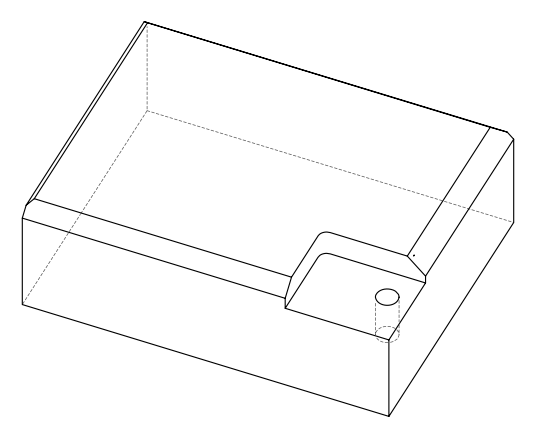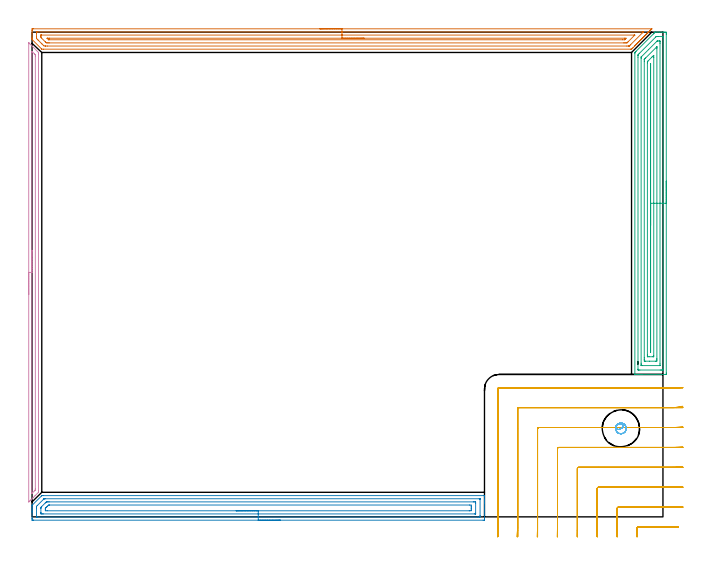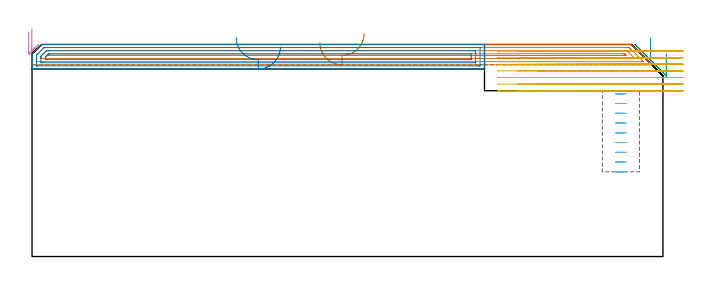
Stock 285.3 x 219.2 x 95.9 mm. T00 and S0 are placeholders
(PLAN: 6 operations, 1 tool changes, 38.6 min)
(1 AREA_MILL | FG_CHAMFER_SURFACE | UGT0205_001 | 8.97 min | 12047 mm3)
(2 AREA_MILL_1 | FG_CHAMFER_SURFACE_1 | UGT0205_001 | 6.78 min | 12991 mm3)
(3 AREA_MILL_2 | FG_CHAMFER_SURFACE_2 | UGT0205_001 | 7.45 min | 15883 mm3)
(4 AREA_MILL_3 | FG_CHAMFER_SURFACE_3 | UGT0205_001 | 3.43 min | 1953 mm3)
(5 MILL_CORNER_NOTCH_RECTANGULAR | CORNER_NOTCH_RECTANGULAR | NXT0201_011 | Follow Part, ap 3, ae 75% | 11.07 min | 107327 mm3)
(6 MILL_BLIND_HOLE_FROM_SOLID_MATERIAL | STEP1POCKET | NXT0201_011 | Spiral | 0.89 min | 8142 mm3)
(TOOL UGT0205_001 | Chamfer Mill 20 x 3 x 45 deg. | D20 FL50 Z2)
(TOOL NXT0201_011 | ENDMILL 12mm [2P460-1200-NA 1630] | D12 FL38 Z6)
(OP 1 AREA_MILL)
G17 G21 G94 G90
T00 M6
G54
G17 G0 G90 X130.15 Y220.7 S1061 M3
G43 Z105.9 H0
Z96.7
G94 G1 X130.188 Z95.828 F250.
X130.302 Z94.964
X130.491 Z94.112
X130.753 Z93.28
X131.087 Z92.474
X131.49 Z91.7
X131.959 Z90.964
X132.49 Z90.272
X133.079 Z89.629
X133.722 Z89.04
X134.414 Z88.508
X135.15 Z88.04
X135.924 Z87.637
X136.73 Z87.303
X137.562 Z87.041
X138.414 Z86.852
X139.279 Z86.738
X140.15 Z86.7
X280.062
X280.264 Y220.694 Z86.704
X280.281 Y220.691 Z86.705
X280.264 Y220.663 Z86.734
X279.838 Y220.238 Z87.162
X279.712 Y220.111 Z87.286
X279.668 Y220.068 Z87.331
X279.458 Y219.858 Z87.541
X279.415 Y219.814 Z87.584
X279.37 Y219.769 Z87.63
X279.162 Y219.562 Z87.837
X279.118 Y219.517 Z87.881
X279.072 Y219.471 Z87.928
X278.866 Y219.265 Z88.134
X278.821 Y219.219 Z88.178
X278.774 Y219.173 Z88.226
X278.57 Y218.969 Z88.43
X278.524 Y218.922 Z88.475
X278.476 Y218.875 Z88.524
X278.274 Y218.673 Z88.726
X278.227 Y218.625 Z88.772
X278.177 Y218.577 Z88.822
X277.978 Y218.377 Z89.022
X277.93 Y218.328 Z89.069
X277.879 Y218.279 Z89.12
X277.682 Y218.081 Z89.318
X277.633 Y218.031 Z89.366
X277.581 Y217.981 Z89.418
X277.386 Y217.785 Z89.614
X277.335 Y217.734 Z89.663
X277.283 Y217.683 Z89.716
X277.089 Y217.489 Z89.91
X277.038 Y217.437 Z89.96
X276.985 Y217.384 Z90.014
X276.793 Y217.193 Z90.206
X276.741 Y217.14 Z90.257
X276.687 Y217.086 Z90.313
X276.497 Y216.897 Z90.502
X276.444 Y216.843 Z90.554
X276.389 Y216.788 Z90.611
X276.201 Y216.601 Z90.798
X276.147 Y216.546 Z90.851
X276.091 Y216.49 Z90.909
X275.905 Y216.305 Z91.094
X275.85 Y216.249 Z91.148
X275.793 Y216.192 Z91.207
X275.609 Y216.008 Z91.39
X275.553 Y215.951 Z91.445
X275.494 Y215.894 Z91.505
X275.313 Y215.712 Z91.687
X275.256 Y215.654 Z91.742
X275.196 Y215.596 Z91.803
X275.017 Y215.416 Z91.983
X274.959 Y215.357 Z92.039
X274.898 Y215.298 Z92.101
X274.721 Y215.12 Z92.279
X274.662 Y215.06 Z92.336
X274.6 Y215. Z92.399
X274.425 Y214.824 Z92.575
X274.365 Y214.763 Z92.634
X274.302 Y214.701 Z92.698
X274.129 Y214.528 Z92.871
X274.068 Y214.466 Z92.931
X274.004 Y214.403 Z92.996
X273.832 Y214.232 Z93.167
X273.77 Y214.169 Z93.228
X273.706 Y214.105 Z93.294
X273.536 Y213.936 Z93.463
X273.473 Y213.872 Z93.525
X273.408 Y213.807 Z93.592
X273.24 Y213.64 Z93.759
X273.176 Y213.575 Z93.822
X273.11 Y213.509 Z93.89
X272.944 Y213.344 Z94.055
X272.879 Y213.278 Z94.119
X272.811 Y213.211 Z94.188
X272.648 Y213.048 Z94.351
X272.582 Y212.98 Z94.416
X271.897 Y212.297 Z95.103
X271.691 Y212.089 Z95.307
X271.217 Y211.617 Z95.78
X271.103 Y211.505 Z95.891
X270.725 Y211.5 Z95.9
X5.104
X4.405 Y211.503 Z95.888
X4.301 Y211.6 Z95.798
X4.265 Y211.635 Z95.765
X0.165 Y215.735 Z91.664
X0.125 Y215.774 Z91.623
X0.01 Y215.898 Z91.494
X0.001 Y216.02 Z91.373
X0. Y216.363 Z91.036
Y216.401 Z90.998
Y216.7 Z90.7
Y217.437 Z89.958
Y218.697 Z88.701
Y219.219 Z88.175
Y219.849 Z87.546
X0.002 Y220.111 Z87.285
X0.008 Y220.691 Z86.705
X0.047 Y220.693 Z86.703
X0.632 Y220.7 Z86.7
X140.15
Y219.286 Z88.114
X276.157 Y219.285 Z88.115
X276.29 Y219.283 Z88.117
X276.378 Y219.28 Z88.12
X276.417 Y219.277 Z88.123
X276.411 Y219.268 Z88.132
X276.367 Y219.219 Z88.181
X276.23 Y219.08 Z88.32
X276.091 Y218.94 Z88.46
X270.725 Y213.574 Z93.826
X270.426 Y213.278 Z94.122
X270.123 Y212.98 Z94.42
X270.065 Y212.927 Z94.473
X269.962 Y212.919 Z94.481
X269.895 Y212.916 Z94.484
X269.83 Y212.915 Z94.485
X269.002 Y212.914 Z94.486
X6.892
X6.061 Y212.918 Z94.482
X5.998 Y212.921 Z94.479
X5.381 Y212.98 Z94.42
X5.104 Y213.25 Z94.15
X4.478 Y213.872 Z93.528
X4.209 Y214.14 Z93.26
X2.695 Y215.654 Z91.746
X2.421 Y215.929 Z91.471
X2.116 Y216.24 Z91.16
X2.043 Y216.318 Z91.082
X2.01 Y216.357 Z91.043
X2.007 Y216.406 Z90.994
X2.004 Y216.546 Z90.854
X2. Y216.964 Z90.436
Y218.747 Z88.653
X2.004 Y219.219 Z88.181
X2.007 Y219.271 Z88.129
X2.008 Y219.278 Z88.122
X2.066 Y219.281 Z88.119
X2.155 Y219.284 Z88.116
X2.288 Y219.286 Z88.114
X2.354
X140.15
Y217.872 Z89.528
X272.268 Y217.871 Z89.529
X272.513 Y217.868 Z89.532
X272.536 Y217.866 Z89.534
X272.551 Y217.862 Z89.538
X272.542 Y217.846 Z89.554
X272.532 Y217.833 Z89.567
X272.513 Y217.813 Z89.587
X269.463 Y214.763 Z92.637
X269.199 Y214.501 Z92.899
X269.108 Y214.414 Z92.986
X269.036 Y214.347 Z93.053
X268.936 Y214.336 Z93.064
X268.475 Y214.331 Z93.069
X268.042 Y214.329 Z93.071
X267.583
X7.787
X7.326 Y214.331 Z93.069
X6.892 Y214.335 Z93.065
X6.469 Y214.342 Z93.058
X6.037 Y214.763 Z92.637
X5.998 Y214.801 Z92.599
X4.209 Y216.592 Z90.808
X4.01 Y216.813 Z90.587
X4.004 Y217.228 Z90.172
X4.002 Y217.437 Z89.963
Y217.644 Z89.756
X4.01 Y217.853 Z89.547
X4.014 Y217.866 Z89.534
X4.02 Y217.868 Z89.532
X4.046 Y217.87 Z89.53
X4.1 Y217.871 Z89.529
X4.209
X140.15 Y217.872 Z89.528
Y216.457 Z90.943
X268.042
X268.131 Y216.456 Z90.944
X268.667 Y216.45 Z90.95
X268.414 Y216.175 Z91.225
X268.113 Y215.866 Z91.534
X268.042 Y215.795 Z91.605
X267.992 Y215.752 Z91.648
X267.946 Y215.749 Z91.651
X267.059 Y215.743 Z91.657
X7.682
X7.583 Y215.745 Z91.655
X7.535 Y215.747 Z91.653
X7.515 Y215.749 Z91.651
X7.315 Y215.943 Z91.457
X6.968 Y216.282 Z91.118
X6.892 Y216.357 Z91.043
X6.838 Y216.418 Z90.982
X6.829 Y216.432 Z90.968
X6.823 Y216.45 Z90.95
X6.892 Y216.453 Z90.947
X6.983 Y216.455 Z90.945
X7.698 Y216.457 Z90.943
X7.787
X140.15
X141.022 Z90.981
X141.887 Z91.095
X142.738 Z91.283
X143.57 Z91.546
X144.376 Z91.88
X145.15 Z92.282
X145.886 Z92.751
X146.578 Z93.282
X147.221 Z93.872
X147.811 Z94.515
X148.342 Z95.207
X148.81 Z95.943
X149.213 Z96.716
X149.547 Z97.522
X149.809 Z98.354
X149.998 Z99.206
X150.112 Z100.071
X150.15 Z100.943
G0 Z105.9
M5
M2
(OP 2 AREA_MILL_1)
G17 G21 G94 G90
T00 M6
G54
G17 G0 G90 X112.3 Y-1.5 S1061 M3
G43 Z105.9 H0
Z94.8
G94 G1 X112.262 Z93.928 F250.
X112.148 Z93.064
X111.959 Z92.212
X111.697 Z91.38
X111.363 Z90.574
X110.96 Z89.8
X110.491 Z89.064
X109.96 Z88.372
X109.371 Z87.729
X108.728 Z87.14
X108.036 Z86.608
X107.3 Z86.14
X106.526 Z85.737
X105.72 Z85.403
X104.888 Z85.141
X104.036 Z84.952
X103.172 Z84.838
X102.3 Z84.8
X0.69
X0.601 Y-1.499 Z84.801
X0.007 Y-1.491 Z84.805
X0.003 Y-1.468 Z84.829
X0. Y-0.869 Z85.428
Y-0.576 Z85.72
Y1.814 Z88.108
Y2.399 Z88.696
Y2.709 Z89.005
Y3.293 Z89.589
Y3.603 Z89.898
Y4.217 Z90.516
Y4.944 Z91.243
X0.001 Y5.083 Z91.382
X0.01 Y5.201 Z91.495
X0.118 Y5.319 Z91.618
X4.228 Y9.428 Z95.727
X4.405 Y9.599 Z95.887
X5.061 Y9.6 Z95.9
X204.446
X204.59 Y9.597 Z95.888
X204.594 Y9.539 Z95.83
X204.6 Y9.163 Z95.462
Y7.765 Z94.061
Y7.18 Z93.476
Y6.87 Z93.167
Y6.286 Z92.58
X204.599 Y-0.869 Z85.428
X204.597 Y-1.467 Z84.83
X204.593 Y-1.492 Z84.806
X204. Y-1.5 Z84.8
X102.3
Y-0.086 Z86.214
X2.385 Y-0.085 Z86.215
X2.274 Y-0.084 Z86.216
X2.052 Y-0.079 Z86.221
X2.009 Y-0.076 Z86.224
X2.006 Y-0.063 Z86.237
X2.003 Y-0.029 Z86.271
X2.001 Y0.026 Z86.326
X2. Y3.988 Z90.288
X2.003 Y4.497 Z90.797
X2.007 Y4.69 Z90.99
X2.01 Y4.737 Z91.037
X2.029 Y4.768 Z91.068
X2.07 Y4.813 Z91.113
X2.385 Y5.135 Z91.435
X5.325 Y8.074 Z94.374
X5.398 Y8.142 Z94.442
X5.43 Y8.169 Z94.469
X5.449 Y8.179 Z94.479
X5.509 Y8.181 Z94.481
X5.731 Y8.185 Z94.485
X5.842 Y8.186 Z94.486
X5.953
X202.215 Y8.185 Z94.485
X202.326 Y8.184 Z94.484
X202.548 Y8.179 Z94.479
X202.591 Y8.176 Z94.476
X202.594 Y8.163 Z94.463
X202.597 Y8.129 Z94.429
X202.599 Y8.074 Z94.374
Y0.535 Z86.835
X202.592 Y0.026 Z86.326
X202.59 Y-0.065 Z86.235
X202.437 Y-0.079 Z86.221
X202.324 Y-0.083 Z86.217
X202.215 Y-0.085 Z86.215
X201.434 Y-0.086 Z86.214
X102.3
Y1.328 Z87.628
X5.061 Y1.329 Z87.629
X4.653
X4.169 Y1.333 Z87.633
X4.017 Y1.335 Z87.635
X4.006 Y1.645 Z87.945
X4.002 Y1.814 Z88.114
X4. Y1.983 Z88.283
Y3.772 Z90.072
X4.003 Y3.942 Z90.242
X4.01 Y4.278 Z90.578
X4.169 Y4.469 Z90.769
X5.985 Y6.286 Z92.586
X6.421 Y6.711 Z93.011
X6.487 Y6.765 Z93.065
X6.603 Y6.767 Z93.067
X6.845 Y6.77 Z93.07
X7.253 Y6.771 Z93.071
X7.737
X199.539
X199.947
X200.431 Y6.767 Z93.067
X200.583 Y6.765 Z93.065
X200.594 Y6.455 Z92.755
X200.598 Y6.286 Z92.586
X200.6 Y6.117 Z92.417
Y1.645 Z87.945
X200.597 Y1.476 Z87.776
X200.592 Y1.363 Z87.663
X200.588 Y1.334 Z87.634
X200.581 Y1.332 Z87.632
X200.552 Y1.33 Z87.63
X200.431 Y1.329 Z87.629
X200.024 Y1.328 Z87.628
X102.3
Y2.743 Z89.043
X6.811
X6.01 Y2.761 Z89.061
X6.001 Y3.555 Z89.855
X6.002 Y3.603 Z89.903
X6.01 Y3.814 Z90.114
X6.022 Y3.861 Z90.161
X6.055 Y3.9 Z90.2
X6.118 Y3.967 Z90.267
X6.299 Y4.15 Z90.45
X6.646 Y4.497 Z90.797
X6.845 Y4.697 Z90.997
X7.195 Y5.041 Z91.341
X7.382 Y5.221 Z91.521
X7.528 Y5.35 Z91.65
X7.737 Y5.356 Z91.656
X7.772 Y5.357 Z91.657
X197.79
X198.59 Y5.339 Z91.639
X198.6 Y4.544 Z90.844
Y4.497 Z90.797
Y3.65 Z89.95
Y3.603 Z89.903
X198.593 Y2.763 Z89.063
X197.755 Y2.743 Z89.043
X197.72
X102.3
X101.428 Z89.081
X100.563 Z89.195
X99.712 Z89.383
X98.88 Z89.646
X98.074 Z89.98
X97.3 Z90.382
X96.564 Z90.851
X95.872 Z91.382
X95.229 Z91.972
X94.64 Z92.615
X94.108 Z93.307
X93.64 Z94.043
X93.237 Z94.816
X92.903 Z95.622
X92.641 Z96.454
X92.452 Z97.306
X92.338 Z98.171
X92.3 Z99.043
G0 Z105.9
M5
M2
(OP 3 AREA_MILL_2)
G17 G21 G94 G90
T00 M6
G54
G17 G0 G90 X286.8 Y151.8 S1061 M3
G43 Z105.9 H0
Z91.7
G94 G1 Y151.762 Z90.828 F250.
Y151.648 Z89.963
Y151.459 Z89.112
Y151.197 Z88.28
Y150.863 Z87.474
Y150.46 Z86.7
Y149.991 Z85.964
Y149.46 Z85.272
Y148.871 Z84.629
Y148.228 Z84.04
Y147.536 Z83.508
Y146.8 Z83.04
Y146.026 Z82.637
Y145.22 Z82.303
Y144.388 Z82.041
Y143.536 Z81.852
Y142.672 Z81.738
Y141.8 Z81.7
Y65.012
X286.795 Y64.595 Z81.703
X286.792 Y64.41 Z81.706
X286.602 Y64.4 Z81.895
X275.726 Z92.769
X275.169 Z93.328
X274.842 Z93.654
X274.286 Z94.21
X273.959 Z94.536
X273.306 Z95.194
X272.952 Z95.547
X272.613 Z95.878
X272.602 Y64.407 Z95.888
X272.6 Y64.565 Z95.9
Y209.659
X272.606 Y210.002 Z95.892
X272.704 Y210.105 Z95.794
X273.152 Y210.552 Z95.347
X281.025 Y218.427 Z87.471
X281.411 Y218.811 Z87.089
X281.526 Y218.926 Z86.974
X281.785 Y219.184 Z86.713
X281.807 Y219.199 Z86.691
X281.932 Y219.2 Z86.567
X282.102 Z86.398
X283.021 Z85.478
X283.674 Z84.821
X284.884 Z83.613
X285.441 Z83.054
X286.046 Z82.45
X286.324 Y219.197 Z82.171
X286.791 Y219.191 Z81.705
X286.794 Y219.063 Z81.703
X286.799 Y218.588 Z81.701
X286.8 Y218.107 Z81.7
Y141.8
X285.386 Z83.114
X285.385 Y66.588 Z83.115
X285.384 Y66.484 Z83.116
X285.381 Y66.432 Z83.119
X285.38 Y66.414 Z83.12
X285.343 Y66.41 Z83.157
X284.949 Y66.402 Z83.551
X284.558 Y66.401 Z83.942
X284.067 Y66.4 Z84.433
X274.842 Y66.401 Z93.658
X274.35 Y66.402 Z94.15
X274.126 Y66.41 Z94.374
X274.021 Y66.415 Z94.479
X274.015 Y66.741 Z94.485
Y66.797
X274.014 Y207.874 Z94.486
X274.016 Y208.709 Z94.484
X274.018 Y208.767 Z94.482
X274.03 Y208.968 Z94.47
X274.163 Y209.107 Z94.337
X274.334 Y209.281 Z94.166
X274.709 Y209.66 Z93.791
X281.908 Y216.858 Z86.592
X282.188 Y217.129 Z86.312
X282.231 Y217.169 Z86.269
X282.277 Y217.19 Z86.223
X282.402 Y217.196 Z86.098
X282.791 Y217.199 Z85.709
X283.282 Y217.2 Z85.218
X285.05 Y217.198 Z83.45
X285.274 Y217.19 Z83.226
X285.379 Y217.185 Z83.121
X285.385 Y216.859 Z83.115
Y216.803
X285.386 Y141.8 Z83.114
X283.972 Z84.528
X283.971 Y69.176 Z84.529
X283.967 Y68.583 Z84.533
X283.965 Y68.435 Z84.535
X283.959 Y68.41 Z84.541
X283.916 Y68.405 Z84.584
X283.855 Y68.401 Z84.645
X275.906 Y68.4 Z92.594
X275.726 Y68.402 Z92.774
X275.545 Y68.407 Z92.955
X275.435 Y68.413 Z93.065
X275.432 Y68.483 Z93.068
X275.43 Y68.583 Z93.07
X275.429 Y68.883 Z93.071
X275.428 Y69.476 Z93.072
X275.429 Y207.281 Z93.071
X275.434 Y207.874 Z93.066
X275.435 Y207.908 Z93.065
X275.449 Y207.938 Z93.051
X275.493 Y207.989 Z93.007
X275.551 Y208.05 Z92.949
X278.808 Y211.31 Z89.692
X282.517 Y215.017 Z85.983
X282.659 Y215.151 Z85.841
X282.703 Y215.19 Z85.797
X282.791 Y215.192 Z85.709
X283.494 Y215.199 Z85.006
X283.674 Y215.198 Z84.826
X283.855 Y215.193 Z84.645
X283.965 Y215.187 Z84.535
X283.968 Y215.117 Z84.532
X283.97 Y215.017 Z84.53
X283.971 Y214.717 Z84.529
X283.972 Y214.124 Z84.528
Y141.8
X282.557 Z85.943
Y71.499
X282.556 Y71.262 Z85.944
X282.551 Y70.612 Z85.949
X282.541 Y70.41 Z85.959
X281.877 Y70.4 Z86.623
X279.258 Z89.242
X277.461 Z91.039
X277.06 Y70.406 Z91.44
X276.865 Y70.41 Z91.635
X276.85 Y70.518 Z91.65
X276.845 Y71.024 Z91.655
X276.843 Y71.262 Z91.657
Y71.918
Y206.088
X276.845 Y206.742 Z91.655
X276.848 Y206.862 Z91.652
X276.85 Y206.887 Z91.65
X276.868 Y206.91 Z91.632
X276.932 Y206.981 Z91.568
X277.212 Y207.264 Z91.288
X277.492 Y207.544 Z91.008
X282.287 Y212.338 Z86.213
X282.373 Y212.423 Z86.127
X282.546 Y212.587 Z85.954
X282.55 Y212.589 Z85.95
X282.553 Y212.579 Z85.947
X282.556 Y212.338 Z85.944
X282.557 Y212.125 Z85.943
Y211.682
Y141.8
X281.143 Z87.357
Y72.928
X281.136 Y72.418 Z87.364
X281.104 Y72.41 Z87.396
X281.025 Y72.406 Z87.475
X280.781 Y72.401 Z87.719
X279.015 Y72.4 Z89.485
X278.375 Y72.405 Z90.125
X278.284 Y72.408 Z90.216
X278.264 Y72.411 Z90.236
X278.261 Y72.529 Z90.239
X278.259 Y72.689 Z90.241
X278.257 Y73.167 Z90.243
Y205.315
X278.264 Y205.829 Z90.236
X278.294 Y205.884 Z90.206
X278.375 Y205.974 Z90.125
X278.431 Y206.032 Z90.069
X278.486 Y206.088 Z90.014
X280.272 Y207.874 Z88.228
X280.652 Y208.251 Z87.848
X281.025 Y208.619 Z87.475
X281.1 Y208.69 Z87.4
X281.137 Y208.667 Z87.363
X281.139 Y208.652 Z87.361
X281.143 Y207.874 Z87.357
Y207.754
Y141.8
X279.729 Z88.771
Y75.251
X279.727 Y74.833 Z88.773
X279.723 Y74.455 Z88.777
X279.722 Y74.415 Z88.778
X279.683 Y74.404 Z88.817
X279.677 Y74.409 Z88.823
X279.675 Y74.413 Z88.825
X279.671 Y74.833 Z88.829
Y74.892
X279.672 Y204.361 Z88.828
X279.676 Y204.773 Z88.824
X279.678 Y204.803 Z88.822
X279.704 Y204.844 Z88.796
X279.723 Y204.852 Z88.777
X279.726 Y204.807 Z88.774
X279.728 Y204.778 Z88.772
X279.729 Y203.409 Z88.771
Y141.8
Y140.928 Z88.809
Y140.063 Z88.923
Y139.212 Z89.112
Y138.38 Z89.374
Y137.574 Z89.708
Y136.8 Z90.111
Y136.064 Z90.58
Y135.372 Z91.111
Y134.729 Z91.7
Y134.14 Z92.343
Y133.608 Z93.035
Y133.14 Z93.771
Y132.737 Z94.545
Y132.403 Z95.351
Y132.141 Z96.183
Y131.952 Z97.035
Y131.838 Z97.899
Y131.8 Z98.771
G0 Z105.9
M5
M2
(OP 4 AREA_MILL_3)
G17 G21 G94 G90
T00 M6
G54
G17 G0 G90 X-1.5 Y100.55 S1061 M3
G43 Z105.9 H0
Z101.5
G94 G1 Y100.588 Z100.628 F250.
Y100.702 Z99.763
Y100.891 Z98.912
Y101.153 Z98.08
Y101.487 Z97.274
Y101.89 Z96.5
Y102.359 Z95.764
Y102.89 Z95.072
Y103.479 Z94.429
Y104.122 Z93.839
Y104.814 Z93.308
Y105.55 Z92.84
Y106.324 Z92.437
Y107.13 Z92.103
Y107.962 Z91.841
Y108.814 Z91.652
Y109.678 Z91.538
Y110.55 Z91.5
Y214.372
X-1.495 Y214.383 Z91.504
X-1.475 Y214.372 Z91.524
X-1.413 Y214.313 Z91.586
X-1.173 Y214.074 Z91.824
X-1.061 Y213.962 Z91.936
X2.894 Y210.007 Z95.892
X2.9 Y209.308 Z95.9
Y11.792
X2.894 Y11.094 Z95.892
X1.358 Y9.558 Z94.357
X0.465 Y8.664 Z93.464
X-0.56 Y7.639 Z92.439
X-0.768 Y7.431 Z92.23
X-0.875 Y7.324 Z92.122
X-1.324 Y6.877 Z91.676
X-1.493 Y6.719 Z91.506
X-1.5 Y6.877 Z91.5
Y110.55
X-0.086 Z92.914
X-0.085 Y210.202 Z92.915
X-0.083 Y210.487 Z92.917
X-0.081 Y210.52 Z92.919
X-0.08 Z92.92
X-0.068 Y210.512 Z92.932
X-0.027 Y210.475 Z92.973
X1.142 Y209.308 Z94.142
X1.292 Y209.154 Z94.292
X1.411 Y209.028 Z94.411
X1.479 Y208.954 Z94.479
X1.485 Y208.414 Z94.485
X1.486 Y12.686 Z94.486
X1.483 Y12.287 Z94.483
X1.481 Y12.188 Z94.481
X1.479 Y12.143 Z94.479
X1.455 Y12.115 Z94.455
X1.361 Y12.015 Z94.361
X1.142 Y11.792 Z94.142
X0.125 Y10.775 Z93.125
X0.031 Y10.684 Z93.031
X-0.06 Y10.597 Z92.94
X-0.073 Y10.587 Z92.927
X-0.079 Y10.632 Z92.921
X-0.084 Y10.8 Z92.916
X-0.086 Y11.696 Z92.914
Y110.55
Y111.422 Z92.952
Y112.287 Z93.066
Y113.138 Z93.255
Y113.97 Z93.517
Y114.776 Z93.851
Y115.55 Z94.254
Y116.286 Z94.723
Y116.978 Z95.254
Y117.621 Z95.843
Y118.21 Z96.486
Y118.742 Z97.178
Y119.21 Z97.914
Y119.613 Z98.688
Y119.947 Z99.494
Y120.209 Z100.326
Y120.398 Z101.178
Y120.512 Z102.043
Y120.55 Z102.914
G0 Z105.9
M5
M2
(OP 5 MILL_CORNER_NOTCH_RECTANGULAR)
G17 G21 G94 G90
T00 M6
G54
G17 G0 G90 X292.152 Y-4.6 S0 M3
G43 Z105.9 H1
Z92.914
G94 G1 X289.152 F250.
X274.194 F500.
G3 X273.599 Y-5.192 R0.6
G2 X273.59 Y-6. R63.
G1 X273.536 Y-9. F250.
G0 Z105.9
X294.299 Y4.507
Z92.914
G1 X291.3 Y4.422
G2 X289.772 Y4.4 R54. F500.
G1 X265.196
G3 X264.6 Y3.804 R0.6
G1 Y-4.875
G2 X264.588 Y-6. R54.
G1 X264.526 Y-8.999 F250.
G0 Z105.9
X294.298 Y13.528
Z92.914
G1 X291.3 Y13.426
G2 X289.772 Y13.4 R45. F500.
G1 X256.196
G3 X255.6 Y12.804 R0.6
G1 Y-4.875
G2 X255.586 Y-6. R45.
G1 X255.511 Y-8.999 F250.
G0 Z105.9
X294.297 Y22.56
Z92.914
G1 X291.3 Y22.432
G2 X289.772 Y22.4 R36. F500.
G1 X247.196
G3 X246.6 Y21.804 R0.6
G1 Y-4.875
G2 X246.582 Y-6. R36.
G1 X246.489 Y-8.999 F250.
G0 Z105.9
X294.295 Y31.613
Z92.914
G1 X291.3 Y31.443
G2 X289.772 Y31.4 R27. F500.
G1 X238.196
G3 X237.6 Y30.804 R0.6
G1 Y-4.875
G2 X237.577 Y-6. R27.
G1 X237.452 Y-8.997 F250.
G0 Z105.9
X294.289 Y40.72
Z92.914
G1 X291.3 Y40.465
G2 X289.772 Y40.4 R18. F500.
G1 X229.197
G3 X228.6 Y39.803 R0.6
G1 Y-4.875
G2 X228.565 Y-6. R18.
G1 X228.377 Y-8.994 F250.
G0 Z105.9
X294.256 Y50.04
Z92.914
G1 X291.3 Y49.531
G2 X289.772 Y49.4 R9. F500.
G1 X220.197
G3 X219.6 Y48.803 R0.6
G1 Y-4.875
G2 X219.529 Y-6. R9.
G1 X219.154 Y-8.976 F250.
G0 Z105.9
X292.772 Y58.4
Z92.914
G1 X289.772
X211.197 F500.
G3 X210.6 Y57.803 R0.6
G1 Y-4.875
Y-7.875 F250.
G0 Z105.9
X292.152 Y-4.6
Z89.929
G1 X289.152
X274.195 F500.
G3 X273.6 Y-5.195 R0.6
G1 Y-6.
X273.599 Y-9. F250.
G0 Z105.9
X294.299 Y4.481
Z89.929
G1 X291.3 Y4.414
G2 X290.093 Y4.4 R54. F500.
G1 X265.196
G3 X264.6 Y3.804 R0.6
G1 Y-5.195
Y-6.
X264.599 Y-9. F250.
G0 Z105.9
X294.299 Y13.497
Z89.929
G1 X291.3 Y13.416
G2 X290.093 Y13.4 R45. F500.
G1 X256.196
G3 X255.6 Y12.804 R0.6
G1 Y3.804
Y-6.
X255.599 Y-9. F250.
G0 Z105.9
X294.298 Y22.521
Z89.929
G1 X291.3 Y22.42
G2 X290.093 Y22.4 R36. F500.
G1 X247.196
G3 X246.6 Y21.804 R0.6
G1 Y12.804
Y-6.
X246.598 Y-9. F250.
G0 Z105.9
X294.297 Y31.561
Z89.929
G1 X291.3 Y31.427
G2 X290.093 Y31.4 R27. F500.
G1 X238.196
G3 X237.6 Y30.804 R0.6
G1 Y21.804
Y-6.
X237.598 Y-9. F250.
G0 Z105.9
X294.293 Y40.642
Z89.929
G1 X291.3 Y40.441
G2 X290.093 Y40.4 R18. F500.
G1 X229.197
G3 X228.6 Y39.803 R0.6
G1 Y30.804
Y-6.
X228.597 Y-9. F250.
G0 Z105.9
X294.273 Y49.884
Z89.929
G1 X291.3 Y49.481
G2 X290.093 Y49.4 R9. F500.
G1 X220.197
G3 X219.6 Y48.803 R0.6
G1 Y39.803
Y-6.
X219.594 Y-9. F250.
G0 Z105.9
X293.093 Y58.4
Z89.929
G1 X290.093
X211.197 F500.
G3 X210.6 Y57.803 R0.6
G1 Y-5.982
Y-8.982 F250.
G0 Z105.9
X292.152 Y-4.6
Z86.943
G1 X289.152
X274.195 F500.
G3 X273.6 Y-5.195 R0.6
G1 Y-6.
Y-9. F250.
G0 Z105.9
X294.3 Y4.402
Z86.943
G1 X291.3 Y4.4
X274.195 F500.
X265.196
G3 X264.6 Y3.804 R0.6
G1 Y-6.
Y-9. F250.
G0 Z105.9
X294.3 Y13.402
Z86.943
G1 X291.3 Y13.4
X265.196 F500.
X256.196
G3 X255.6 Y12.804 R0.6
G1 Y-6.
Y-9. F250.
G0 Z105.9
X294.3 Y22.402
Z86.943
G1 X291.3 Y22.4
X256.196 F500.
X247.196
G3 X246.6 Y21.804 R0.6
G1 Y-6.
Y-9. F250.
G0 Z105.9
X294.3 Y31.403
Z86.943
G1 X291.3 Y31.4
X247.196 F500.
X238.196
G3 X237.6 Y30.804 R0.6
G1 Y-6.
Y-9. F250.
G0 Z105.9
X294.3 Y40.405
Z86.943
G1 X291.3 Y40.4
X238.196 F500.
X229.197
G3 X228.6 Y39.803 R0.6
G1 Y-6.
Y-9. F250.
G0 Z105.9
X294.3 Y49.409
Z86.943
G1 X291.3 Y49.4
X229.197 F500.
X220.197
G3 X219.6 Y48.803 R0.6
G1 Y-6.
Y-9. F250.
G0 Z105.9
X294.272 Y58.4
Z86.943
G1 X291.272
X211.197 F500.
G3 X210.6 Y57.803 R0.6
G1 Y-6.
Y-9. F250.
G0 Z105.9
X292.152 Y-4.6
Z83.957
G1 X289.152
X274.195 F500.
G3 X273.6 Y-5.195 R0.6
G1 Y-6.
Y-9. F250.
G0 Z105.9
X294.3 Y4.4
Z83.957
G1 X291.3
X265.196 F500.
G3 X264.6 Y3.804 R0.6
G1 Y-6.
Y-9. F250.
G0 Z105.9
X294.3 Y13.4
Z83.957
G1 X291.3
X256.196 F500.
G3 X255.6 Y12.804 R0.6
G1 Y-6.
Y-9. F250.
G0 Z105.9
X294.3 Y22.4
Z83.957
G1 X291.3
X247.196 F500.
G3 X246.6 Y21.804 R0.6
G1 Y-6.
Y-9. F250.
G0 Z105.9
X294.3 Y31.4
Z83.957
G1 X291.3
X238.196 F500.
G3 X237.6 Y30.804 R0.6
G1 Y-6.
Y-9. F250.
G0 Z105.9
X294.3 Y40.4
Z83.957
G1 X291.3
X229.197 F500.
G3 X228.6 Y39.803 R0.6
G1 Y-6.
Y-9. F250.
G0 Z105.9
X294.3 Y49.4
Z83.957
G1 X291.3
X220.197 F500.
G3 X219.6 Y48.803 R0.6
G1 Y-6.
Y-9. F250.
G0 Z105.9
X294.3 Y58.4
Z83.957
G1 X291.3
X211.197 F500.
G3 X210.6 Y57.803 R0.6
G1 Y-6.
Y-9. F250.
G0 Z105.9
X292.152 Y-4.6
Z80.971
G1 X289.152
X274.195 F500.
G3 X273.6 Y-5.195 R0.6
G1 Y-6.
Y-9. F250.
G0 Z105.9
X294.3 Y4.4
Z80.971
G1 X291.3
X265.196 F500.
G3 X264.6 Y3.804 R0.6
G1 Y-6.
Y-9. F250.
G0 Z105.9
X294.3 Y13.4
Z80.971
G1 X291.3
X256.196 F500.
G3 X255.6 Y12.804 R0.6
G1 Y-6.
Y-9. F250.
G0 Z105.9
X294.3 Y22.4
Z80.971
G1 X291.3
X247.196 F500.
G3 X246.6 Y21.804 R0.6
G1 Y-6.
Y-9. F250.
G0 Z105.9
X294.3 Y31.4
Z80.971
G1 X291.3
X238.196 F500.
G3 X237.6 Y30.804 R0.6
G1 Y-6.
Y-9. F250.
G0 Z105.9
X294.3 Y40.4
Z80.971
G1 X291.3
X229.197 F500.
G3 X228.6 Y39.803 R0.6
G1 Y-6.
Y-9. F250.
G0 Z105.9
X294.3 Y49.4
Z80.971
G1 X291.3
X220.197 F500.
G3 X219.6 Y48.803 R0.6
G1 Y-6.
Y-9. F250.
G0 Z105.9
X294.3 Y58.4
Z80.971
G1 X291.3
X211.197 F500.
G3 X210.6 Y57.803 R0.6
G1 Y-6.
Y-9. F250.
G0 Z105.9
X292.152 Y-4.6
Z77.986
G1 X289.152
X274.195 F500.
G3 X273.6 Y-5.195 R0.6
G1 Y-6.
Y-9. F250.
G0 Z105.9
X294.3 Y4.4
Z77.986
G1 X291.3
X265.196 F500.
G3 X264.6 Y3.804 R0.6
G1 Y-6.
Y-9. F250.
G0 Z105.9
X294.3 Y13.4
Z77.986
G1 X291.3
X256.196 F500.
G3 X255.6 Y12.804 R0.6
G1 Y-6.
Y-9. F250.
G0 Z105.9
X294.3 Y22.4
Z77.986
G1 X291.3
X247.196 F500.
G3 X246.6 Y21.804 R0.6
G1 Y-6.
Y-9. F250.
G0 Z105.9
X294.3 Y31.4
Z77.986
G1 X291.3
X238.196 F500.
G3 X237.6 Y30.804 R0.6
G1 Y-6.
Y-9. F250.
G0 Z105.9
X294.3 Y40.4
Z77.986
G1 X291.3
X229.197 F500.
G3 X228.6 Y39.803 R0.6
G1 Y-6.
Y-9. F250.
G0 Z105.9
X294.3 Y49.4
Z77.986
G1 X291.3
X220.197 F500.
G3 X219.6 Y48.803 R0.6
G1 Y-6.
Y-9. F250.
G0 Z105.9
X294.3 Y58.4
Z77.986
G1 X291.3
X211.197 F500.
G3 X210.6 Y57.803 R0.6
G1 Y-6.
Y-9. F250.
G0 Z105.9
X292.152 Y-4.6
Z75.
G1 X289.152
X274.195 F500.
G3 X273.6 Y-5.195 R0.6
G1 Y-6.
Y-9. F250.
G0 Z105.9
X294.3 Y4.4
Z75.
G1 X291.3
X265.196 F500.
G3 X264.6 Y3.804 R0.6
G1 Y-6.
Y-9. F250.
G0 Z105.9
X294.3 Y13.4
Z75.
G1 X291.3
X256.196 F500.
G3 X255.6 Y12.804 R0.6
G1 Y-6.
Y-9. F250.
G0 Z105.9
X294.3 Y22.4
Z75.
G1 X291.3
X247.196 F500.
G3 X246.6 Y21.804 R0.6
G1 Y-6.
Y-9. F250.
G0 Z105.9
X294.3 Y31.4
Z75.
G1 X291.3
X238.196 F500.
G3 X237.6 Y30.804 R0.6
G1 Y-6.
Y-9. F250.
G0 Z105.9
X294.3 Y40.4
Z75.
G1 X291.3
X229.197 F500.
G3 X228.6 Y39.803 R0.6
G1 Y-6.
Y-9. F250.
G0 Z105.9
X294.3 Y49.4
Z75.
G1 X291.3
X220.197 F500.
G3 X219.6 Y48.803 R0.6
G1 Y-6.
Y-9. F250.
G0 Z105.9
X294.3 Y58.4
Z75.
G1 X291.3
X211.197 F500.
G3 X210.6 Y57.803 R0.6
G1 Y-6.
Y-9. F250.
G0 Z105.9
M5
M2
(OP 6 MILL_BLIND_HOLE_FROM_SOLID_MATERIAL)
G17 G21 G94 G90
T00 M6
G54
G17 G0 G90 X266.3 Y40. S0 M3
G43 Z105.9 H1
Z73.589
G94 G3 X266.889 Y41.811 R1.001 F250.
X264.358 Y41.411 R1.811
X264.889 Y38.058 R2.4
X264.358 Y41.411 R-2.4
X264.624 Y39.735 R1.2
X266.3 Y40. R1.2
G0 Z69.178
G3 X266.889 Y41.811 R1.001
X264.358 Y41.411 R1.811
X264.889 Y38.058 R2.4
X264.358 Y41.411 R-2.4
X264.624 Y39.735 R1.2
X266.3 Y40. R1.2
G0 Z64.767
G3 X266.889 Y41.811 R1.001
X264.358 Y41.411 R1.811
X264.889 Y38.058 R2.4
X264.358 Y41.411 R-2.4
X264.624 Y39.735 R1.2
X266.3 Y40. R1.2
G0 Z60.356
G3 X266.889 Y41.811 R1.001
X264.358 Y41.411 R1.811
X264.889 Y38.058 R2.4
X264.358 Y41.411 R-2.4
X264.624 Y39.735 R1.2
X266.3 Y40. R1.2
G0 Z55.944
G3 X266.889 Y41.811 R1.001
X264.358 Y41.411 R1.811
X264.889 Y38.058 R2.4
X264.358 Y41.411 R-2.4
X264.624 Y39.735 R1.2
X266.3 Y40. R1.2
G0 Z51.533
G3 X266.889 Y41.811 R1.001
X264.358 Y41.411 R1.811
X264.889 Y38.058 R2.4
X264.358 Y41.411 R-2.4
X264.624 Y39.735 R1.2
X266.3 Y40. R1.2
G0 Z47.122
G3 X266.889 Y41.811 R1.001
X264.358 Y41.411 R1.811
X264.889 Y38.058 R2.4
X264.358 Y41.411 R-2.4
X264.624 Y39.735 R1.2
X266.3 Y40. R1.2
G0 Z42.711
G3 X266.889 Y41.811 R1.001
X264.358 Y41.411 R1.811
X264.889 Y38.058 R2.4
X264.358 Y41.411 R-2.4
X264.624 Y39.735 R1.2
X266.3 Y40. R1.2
G0 Z38.3
G3 X266.889 Y41.811 R1.001
X264.358 Y41.411 R1.811
X264.889 Y38.058 R2.4
X264.358 Y41.411 R-2.4
X264.624 Y39.735 R1.2
X266.3 Y40. R1.2
G0 Z105.9
M5
M2
